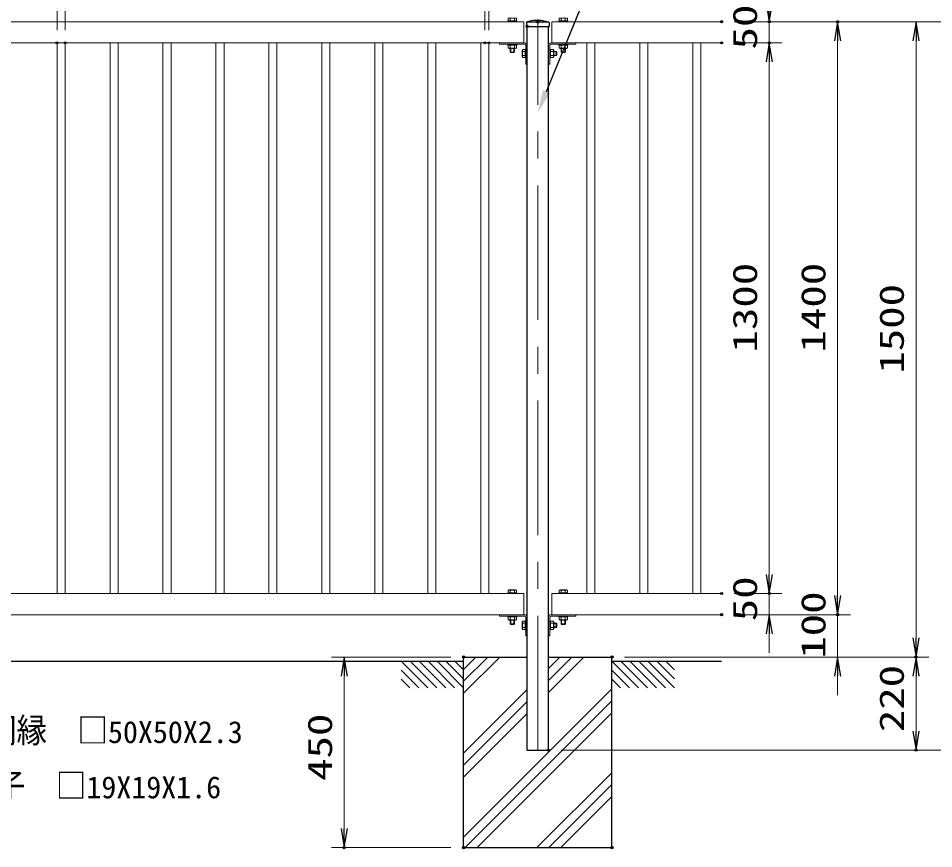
# Model space of a CAD drawing. Units: millimetres, scale not verified. Extents: x -4200 to 4200, y -2970 to 2970.
# Drawn here: x -2461 to -301, y -1105 to 855 of the extents above; entities that cross this region are included whole.
import ezdxf
from ezdxf.enums import TextEntityAlignment as Align

# ---------------------------------------------------------------- set-up
doc = ezdxf.new("R2010")
doc.units = ezdxf.units.MM
doc.header["$LTSCALE"] = 10
doc.header["$PDMODE"] = 32
doc.header["$PDSIZE"] = 5
doc.linetypes.add('USER2', pattern=[1.125, 0.75, -0.125, 0.125, -0.125])
doc.linetypes.add('USER3', pattern=[50.8, 31.75, -6.35, 6.35, -6.35])
for name, color, linetype, lineweight in [('0-0_D-STR-TXT', 7, 'Continuous', 25), ('0-3_D-STR2', 7, 'Continuous', 13), ('0-4_D-STR3', 3, 'Continuous', 13), ('0-5_D-STR1', 1, 'Continuous', 25), ('0-6_D-BMK', 2, 'USER2', 13), ('0-7_D-STR-DIM', 7, 'Continuous', 13), ('0-8_0', 7, 'Continuous', 25), ('0-A_D-BGD', 7, 'Continuous', 25), ('0-B_D-STR4', 7, 'Continuous', 25)]:
    doc.layers.add(name, color=color, linetype=linetype, lineweight=lineweight)
doc.layers.add('0-9_Defpoints', color=8, linetype='Continuous')
doc.styles.add('ＭＳ ゴシック', font='')
doc.styles.add('ＭＳ Ｐゴシック', font='')
doc.styles.get('ＭＳ ゴシック').set_extended_font_data('MS Gothic')
doc.styles.get('ＭＳ Ｐゴシック').set_extended_font_data('MS PGothic')

# ---------------------------------------------------------------- blocks, each defined once
blk = doc.blocks.new('DARROWS')
at = {"layer": '0-8_0'}
blk.add_line((0, 0), (-9.991, 0), dxfattribs=at)
blk.add_lwpolyline([(-10, -1.667), (0, 0), (-10, 1.667)], dxfattribs=at)
blk = doc.blocks.new('MLeader9')
at = {"layer": '0-0_D-STR-TXT'}
blk.add_lwpolyline([(-1214.61, 682.66), (-1006.29, 1193.39), (-898.29, 1193.39)], dxfattribs=at)
blk.add_solid([(-1206.28, 679.26), (-1222.94, 686.06), (-1235.01, 632.66)], dxfattribs=at)
at = {"layer": '0-0_D-STR-TXT', "style": 'ＭＳ Ｐゴシック', "width": 0.9}
blk.add_text('主柱\u3000□', height=58.56, dxfattribs=at).set_placement((-877.45, 1149.48), align=Align.BOTTOM_LEFT)
at = {"layer": '0-0_D-STR-TXT', "style": 'ＭＳ ゴシック'}
blk.add_text('50X50X3.2', height=51.95, dxfattribs=at).set_placement((-589.73, 1150.75), align=Align.BOTTOM_LEFT)
blk = doc.blocks.new('MLeader10')
at = {"layer": '0-0_D-STR-TXT'}
blk.add_lwpolyline([(-2792.69, -579.47), (-2667.77, -828.08), (-2559.77, -828.08)], dxfattribs=at)
blk.add_solid([(-2800.73, -583.51), (-2784.64, -575.43), (-2816.93, -531.21)], dxfattribs=at)
at = {"layer": '0-0_D-STR-TXT', "style": 'ＭＳ Ｐゴシック', "width": 0.9}
blk.add_text('胴縁\u3000□', height=58.56, dxfattribs=at).set_placement((-2537.09, -872.59), align=Align.BOTTOM_LEFT)
at = {"layer": '0-0_D-STR-TXT', "style": 'ＭＳ ゴシック'}
blk.add_text('50X50X2.3', height=51.95, dxfattribs=at).set_placement((-2249.38, -871.32), align=Align.BOTTOM_LEFT)
blk = doc.blocks.new('MLeader11')
at = {"layer": '0-0_D-STR-TXT'}
blk.add_lwpolyline([(-2963.17, -461.55), (-2719.99, -958.29), (-2611.99, -958.29)], dxfattribs=at)
blk.add_solid([(-2971.25, -465.51), (-2955.08, -457.6), (-2986.91, -413.05)], dxfattribs=at)
at = {"layer": '0-0_D-STR-TXT', "style": 'ＭＳ Ｐゴシック', "width": 0.9}
blk.add_text('格子\u3000□', height=58.56, dxfattribs=at).set_placement((-2588.06, -1002.96), align=Align.BOTTOM_LEFT)
at = {"layer": '0-0_D-STR-TXT', "style": 'ＭＳ ゴシック'}
blk.add_text('19X19X1.6', height=51.95, dxfattribs=at).set_placement((-2300.35, -1001.69), align=Align.BOTTOM_LEFT)

msp = doc.modelspace()

# ---------------------------------------------------------------- linework, layer by layer
at = {"layer": '0-3_D-STR2'}
for p, q in [((-3202.01, 847.39), (-1268.01, 847.39)), ((-1268.01, 797.39), (-1268.01, 847.39)), ((-1202.01, 847.39), (-801.26, 847.39)), ((-1202.01, 797.39), (-1202.01, 847.39)), ((-3202.01, 797.39), (-1268.01, 797.39)), ((-2369.51, -502.61), (-2369.51, 797.39)), ((-2350.51, -502.61), (-2350.51, 797.39)), ((-2244.51, -502.61), (-2244.51, 797.39)), ((-2225.51, -502.61), (-2225.51, 797.39)), ((-2119.51, -502.61), (-2119.51, 797.39)), ((-2100.51, -502.61), (-2100.51, 797.39)), ((-1994.51, -502.61), (-1994.51, 797.39)), ((-1975.51, -502.61), (-1975.51, 797.39)), ((-1869.51, -502.61), (-1869.51, 797.39)), ((-1850.51, -502.61), (-1850.51, 797.39)), ((-1744.51, -502.61), (-1744.51, 797.39)), ((-1725.51, -502.61), (-1725.51, 797.39)), ((-1619.51, -502.61), (-1619.51, 797.39)), ((-1600.51, -502.61), (-1600.51, 797.39)), ((-1494.51, -502.61), (-1494.51, 797.39)), ((-1475.51, -502.61), (-1475.51, 797.39)), ((-1369.51, -502.61), (-1369.51, 797.39)), ((-1350.51, -502.61), (-1350.51, 797.39)), ((-1203.01, 797.39), (-801.26, 797.39)), ((-1119.51, -502.61), (-1119.51, 797.39)), ((-1100.51, -502.61), (-1100.51, 797.39)), ((-994.51, -502.61), (-994.51, 797.39)), ((-975.51, -502.61), (-975.51, 797.39)), ((-869.51, -502.61), (-869.51, 797.39)), ((-850.51, -502.61), (-850.51, 797.39)), ((-3202.01, -502.61), (-1268.01, -502.61)), ((-1268.01, -552.61), (-1268.01, -502.61)), ((-1202.01, -502.61), (-801.26, -502.61)), ((-1202.01, -552.61), (-1202.01, -502.61)), ((-3202.01, -552.61), (-1268.01, -552.61)), ((-1203.01, -552.61), (-801.26, -552.61))]:
    msp.add_line(p, q, dxfattribs=at)
at = {"layer": '0-4_D-STR3'}
for p, q in [((-1305.51, 847.39), (-1305.51, 849.39)), ((-1284.51, 849.39), (-1305.51, 849.39)), ((-1284.51, 847.39), (-1305.51, 847.39)), ((-1304.81, 855.49), (-1304.81, 849.39)), ((-1285.21, 855.49), (-1304.81, 855.49)), ((-1285.21, 849.39), (-1304.81, 849.39)), ((-1299.9, 855.49), (-1299.9, 849.39)), ((-1290.11, 855.49), (-1290.11, 849.39)), ((-1285.21, 855.49), (-1285.21, 849.39)), ((-1284.51, 847.39), (-1284.51, 849.39)), ((-1185.51, 847.39), (-1185.51, 849.39)), ((-1164.51, 849.39), (-1185.51, 849.39)), ((-1164.51, 847.39), (-1185.51, 847.39)), ((-1184.81, 855.49), (-1184.81, 849.39)), ((-1165.21, 855.49), (-1184.81, 855.49)), ((-1165.21, 849.39), (-1184.81, 849.39)), ((-1179.9, 855.49), (-1179.9, 849.39)), ((-1170.11, 855.49), (-1170.11, 849.39)), ((-1165.21, 855.49), (-1165.21, 849.39)), ((-1164.51, 847.39), (-1164.51, 849.39)), ((-1325.01, 797.39), (-1266.41, 797.39)), ((-1325.01, 797.39), (-1325.01, 794.19)), ((-1325.01, 794.19), (-1266.41, 794.19)), ((-1305.51, 792.19), (-1305.51, 794.19)), ((-1284.51, 794.19), (-1305.51, 794.19)), ((-1284.51, 792.19), (-1305.51, 792.19)), ((-1285.21, 792.19), (-1304.81, 792.19)), ((-1304.81, 785.08), (-1304.81, 792.19)), ((-1285.21, 785.08), (-1304.81, 785.08)), ((-1287.66, 784.19), (-1302.35, 784.19)), ((-1300.01, 784.19), (-1300.01, 775.89)), ((-1299.9, 785.08), (-1299.9, 792.19)), ((-1298.71, 784.19), (-1298.71, 774.59)), ((-1291.31, 784.19), (-1291.31, 774.59)), ((-1290.11, 785.08), (-1290.11, 792.19)), ((-1287.66, 784.19), (-1290.11, 784.19)), ((-1290.01, 784.19), (-1290.01, 775.89)), ((-1285.21, 785.08), (-1285.21, 792.19)), ((-1284.51, 792.19), (-1284.51, 794.19)), ((-1272.21, 765.04), (-1272.21, 779.73)), ((-1271.31, 782.19), (-1265.21, 782.19)), ((-1271.31, 762.59), (-1271.31, 782.19)), ((-1266.41, 797.39), (-1268.01, 797.39)), ((-1263.21, 782.89), (-1265.21, 782.89)), ((-1265.21, 761.89), (-1265.21, 782.89)), ((-1265.21, 762.59), (-1265.21, 782.19)), ((-1263.21, 790.99), (-1263.21, 747.39)), ((-1263.21, 761.89), (-1263.21, 782.89)), ((-1260.01, 790.99), (-1260.01, 747.39)), ((-1210.01, 790.99), (-1210.01, 747.39)), ((-1206.81, 790.99), (-1206.81, 747.39)), ((-1204.81, 782.89), (-1206.81, 782.89)), ((-1206.81, 761.89), (-1206.81, 782.89)), ((-1204.81, 761.89), (-1204.81, 782.89)), ((-1204.81, 762.59), (-1204.81, 782.19)), ((-1197.7, 782.19), (-1204.81, 782.19)), ((-1145.01, 797.39), (-1203.61, 797.39)), ((-1203.61, 797.39), (-1202.01, 797.39)), ((-1145.01, 794.19), (-1203.61, 794.19)), ((-1197.7, 762.59), (-1197.7, 782.19)), ((-1196.81, 765.04), (-1196.81, 779.73)), ((-1185.51, 792.19), (-1185.51, 794.19)), ((-1185.51, 794.19), (-1164.51, 794.19)), ((-1185.51, 792.19), (-1164.51, 792.19)), ((-1184.81, 792.19), (-1165.21, 792.19)), ((-1184.81, 785.08), (-1184.81, 792.19)), ((-1184.81, 785.08), (-1165.21, 785.08)), ((-1182.35, 784.19), (-1167.66, 784.19)), ((-1182.35, 784.19), (-1179.9, 784.19)), ((-1180.01, 784.19), (-1180.01, 775.89)), ((-1179.9, 785.08), (-1179.9, 792.19)), ((-1178.71, 784.19), (-1178.71, 774.59)), ((-1171.31, 784.19), (-1171.31, 774.59)), ((-1170.11, 785.08), (-1170.11, 792.19)), ((-1170.01, 784.19), (-1170.01, 775.89)), ((-1165.21, 785.08), (-1165.21, 792.19)), ((-1164.51, 792.19), (-1164.51, 794.19)), ((-1145.01, 797.39), (-1145.01, 794.19)), ((-1290.01, 775.89), (-1300.01, 775.89)), ((-1300.01, 775.89), (-1298.51, 774.39)), ((-1291.51, 774.39), (-1298.51, 774.39)), ((-1290.01, 775.89), (-1291.51, 774.39)), ((-1272.21, 765.04), (-1272.21, 767.5)), ((-1271.31, 777.28), (-1265.21, 777.28)), ((-1271.31, 767.5), (-1265.21, 767.5)), ((-1271.31, 762.59), (-1265.21, 762.59)), ((-1263.21, 761.89), (-1265.21, 761.89)), ((-1204.81, 761.89), (-1206.81, 761.89)), ((-1197.7, 777.28), (-1204.81, 777.28)), ((-1197.7, 767.5), (-1204.81, 767.5)), ((-1197.7, 762.59), (-1204.81, 762.59)), ((-1196.81, 777.39), (-1191.71, 777.39)), ((-1196.81, 776.09), (-1190.41, 776.09)), ((-1196.81, 768.69), (-1190.41, 768.69)), ((-1196.81, 765.04), (-1196.81, 767.5)), ((-1196.81, 767.39), (-1191.71, 767.39)), ((-1191.71, 767.39), (-1191.71, 777.39)), ((-1191.71, 777.39), (-1190.21, 775.89)), ((-1191.71, 767.39), (-1190.21, 768.89)), ((-1190.21, 768.89), (-1190.21, 775.89)), ((-1170.01, 775.89), (-1180.01, 775.89)), ((-1180.01, 775.89), (-1178.51, 774.39)), ((-1171.51, 774.39), (-1178.51, 774.39)), ((-1170.01, 775.89), (-1171.51, 774.39)), ((-1263.21, 747.39), (-1260.01, 747.39)), ((-1206.81, 747.39), (-1210.01, 747.39)), ((-1304.81, -494.51), (-1304.81, -500.61)), ((-1285.21, -494.51), (-1304.81, -494.51)), ((-1287.66, -493.61), (-1302.35, -493.61)), ((-1299.9, -494.51), (-1299.9, -500.61)), ((-1287.66, -493.61), (-1290.11, -493.61)), ((-1290.11, -494.51), (-1290.11, -500.61)), ((-1285.21, -494.51), (-1285.21, -500.61)), ((-1184.81, -494.51), (-1184.81, -500.61)), ((-1165.21, -494.51), (-1184.81, -494.51)), ((-1167.66, -493.61), (-1182.35, -493.61)), ((-1179.9, -494.51), (-1179.9, -500.61)), ((-1167.66, -493.61), (-1170.11, -493.61)), ((-1170.11, -494.51), (-1170.11, -500.61)), ((-1165.21, -494.51), (-1165.21, -500.61)), ((-1305.51, -502.61), (-1305.51, -500.61)), ((-1284.51, -500.61), (-1305.51, -500.61)), ((-1284.51, -502.61), (-1305.51, -502.61)), ((-1285.21, -500.61), (-1304.81, -500.61)), ((-1284.51, -502.61), (-1284.51, -500.61)), ((-1185.51, -502.61), (-1185.51, -500.61)), ((-1185.51, -500.61), (-1164.51, -500.61)), ((-1185.51, -502.61), (-1164.51, -502.61)), ((-1165.21, -500.61), (-1184.81, -500.61)), ((-1164.51, -502.61), (-1164.51, -500.61)), ((-1325.01, -552.61), (-1266.41, -552.61)), ((-1325.01, -552.61), (-1325.01, -555.81)), ((-1325.01, -555.81), (-1266.41, -555.81)), ((-1305.51, -557.81), (-1305.51, -555.81)), ((-1284.51, -555.81), (-1305.51, -555.81)), ((-1284.51, -557.81), (-1305.51, -557.81)), ((-1285.21, -557.81), (-1304.81, -557.81)), ((-1304.81, -564.92), (-1304.81, -557.81)), ((-1299.9, -564.92), (-1299.9, -557.81)), ((-1290.11, -564.92), (-1290.11, -557.81)), ((-1285.21, -564.92), (-1285.21, -557.81)), ((-1284.51, -557.81), (-1284.51, -555.81)), ((-1263.21, -559.01), (-1263.21, -602.61)), ((-1260.01, -559.01), (-1260.01, -602.61)), ((-1210.01, -559.01), (-1210.01, -602.61)), ((-1206.81, -559.01), (-1206.81, -602.61)), ((-1145.01, -552.61), (-1203.61, -552.61)), ((-1145.01, -555.81), (-1203.61, -555.81)), ((-1185.51, -557.81), (-1185.51, -555.81)), ((-1185.51, -555.81), (-1164.51, -555.81)), ((-1185.51, -557.81), (-1164.51, -557.81)), ((-1184.81, -557.81), (-1165.21, -557.81)), ((-1184.81, -564.92), (-1184.81, -557.81)), ((-1179.9, -564.92), (-1179.9, -557.81)), ((-1170.11, -564.92), (-1170.11, -557.81)), ((-1165.21, -564.92), (-1165.21, -557.81)), ((-1164.51, -557.81), (-1164.51, -555.81)), ((-1145.01, -552.61), (-1145.01, -555.81)), ((-1285.21, -564.92), (-1304.81, -564.92)), ((-1287.66, -565.81), (-1302.35, -565.81)), ((-1300.01, -565.81), (-1300.01, -574.11)), ((-1290.01, -574.11), (-1300.01, -574.11)), ((-1300.01, -574.11), (-1298.51, -575.61)), ((-1298.71, -565.81), (-1298.71, -575.41)), ((-1291.51, -575.61), (-1298.51, -575.61)), ((-1290.01, -574.11), (-1291.51, -575.61)), ((-1291.31, -565.81), (-1291.31, -575.41)), ((-1287.66, -565.81), (-1290.11, -565.81)), ((-1290.01, -565.81), (-1290.01, -574.11)), ((-1272.21, -584.96), (-1272.21, -570.27)), ((-1272.21, -584.96), (-1272.21, -582.5)), ((-1271.31, -567.81), (-1265.21, -567.81)), ((-1271.31, -587.41), (-1271.31, -567.81)), ((-1271.31, -572.72), (-1265.21, -572.72)), ((-1271.31, -582.5), (-1265.21, -582.5)), ((-1263.21, -567.11), (-1265.21, -567.11)), ((-1265.21, -588.11), (-1265.21, -567.11)), ((-1265.21, -587.41), (-1265.21, -567.81)), ((-1263.21, -588.11), (-1263.21, -567.11)), ((-1204.81, -567.11), (-1206.81, -567.11)), ((-1206.81, -588.11), (-1206.81, -567.11)), ((-1204.81, -588.11), (-1204.81, -567.11)), ((-1204.81, -587.41), (-1204.81, -567.81)), ((-1197.7, -567.81), (-1204.81, -567.81)), ((-1197.7, -572.72), (-1204.81, -572.72)), ((-1197.7, -582.5), (-1204.81, -582.5)), ((-1197.7, -587.41), (-1197.7, -567.81)), ((-1196.81, -584.96), (-1196.81, -570.27)), ((-1196.81, -572.61), (-1191.71, -572.61)), ((-1196.81, -573.91), (-1190.41, -573.91)), ((-1196.81, -581.31), (-1190.41, -581.31)), ((-1196.81, -584.96), (-1196.81, -582.5)), ((-1196.81, -582.61), (-1191.71, -582.61)), ((-1191.71, -582.61), (-1191.71, -572.61)), ((-1191.71, -572.61), (-1190.21, -574.11)), ((-1191.71, -582.61), (-1190.21, -581.11)), ((-1190.21, -581.11), (-1190.21, -574.11)), ((-1184.81, -564.92), (-1165.21, -564.92)), ((-1182.35, -565.81), (-1167.66, -565.81)), ((-1182.35, -565.81), (-1179.9, -565.81)), ((-1180.01, -565.81), (-1180.01, -574.11)), ((-1170.01, -574.11), (-1180.01, -574.11)), ((-1180.01, -574.11), (-1178.51, -575.61)), ((-1178.71, -565.81), (-1178.71, -575.41)), ((-1171.51, -575.61), (-1178.51, -575.61)), ((-1170.01, -574.11), (-1171.51, -575.61)), ((-1171.31, -565.81), (-1171.31, -575.41)), ((-1170.01, -565.81), (-1170.01, -574.11)), ((-1271.31, -587.41), (-1265.21, -587.41)), ((-1263.21, -588.11), (-1265.21, -588.11)), ((-1263.21, -602.61), (-1260.01, -602.61)), ((-1206.81, -602.61), (-1210.01, -602.61)), ((-1204.81, -588.11), (-1206.81, -588.11)), ((-1197.7, -587.41), (-1204.81, -587.41))]:
    msp.add_line(p, q, dxfattribs=at)
for centre, radius, start, end in [((-1302.35, 788), 3.81, 229.92558, 310.07442), ((-1295.01, 798.01), 13.82, 249.26918, 290.73082), ((-1287.66, 788), 3.81, 229.92558, 310.07442), ((-1268.39, 779.73), 3.81, 139.92558, 220.07442), ((-1266.41, 790.99), 6.4, 0, 90), ((-1266.41, 790.99), 3.2, 0, 90), ((-1203.61, 790.99), 6.4, 90, 180), ((-1203.61, 790.99), 3.2, 90, 180), ((-1200.62, 779.73), 3.81, 319.92558, 40.07442), ((-1182.35, 788), 3.81, 229.92558, 310.07442), ((-1175.01, 798.01), 13.82, 249.26918, 290.73082), ((-1167.66, 788), 3.81, 229.92558, 310.07442), ((-1258.38, 772.39), 13.82, 159.26918, 200.73082), ((-1268.39, 765.04), 3.81, 139.92558, 220.07442), ((-1210.63, 772.39), 13.82, 339.26918, 20.73082), ((-1200.62, 765.04), 3.81, 319.92558, 40.07442), ((-1302.35, -497.42), 3.81, 49.92558, 130.07442), ((-1295.01, -507.43), 13.82, 69.26918, 110.73082), ((-1287.66, -497.42), 3.81, 49.92558, 130.07442), ((-1182.35, -497.42), 3.81, 49.92558, 130.07442), ((-1175.01, -507.43), 13.82, 69.26918, 110.73082), ((-1167.66, -497.42), 3.81, 49.92558, 130.07442), ((-1266.41, -559.01), 6.4, 0, 90), ((-1266.41, -559.01), 3.2, 0, 90), ((-1203.61, -559.01), 6.4, 90, 180), ((-1203.61, -559.01), 3.2, 90, 180), ((-1302.35, -562), 3.81, 229.92558, 310.07442), ((-1295.01, -551.99), 13.82, 249.26918, 290.73082), ((-1287.66, -562), 3.81, 229.92558, 310.07442), ((-1268.39, -570.27), 3.81, 139.92558, 220.07442), ((-1258.38, -577.61), 13.82, 159.26918, 200.73082), ((-1268.39, -584.96), 3.81, 139.92558, 220.07442), ((-1200.62, -570.27), 3.81, 319.92558, 40.07442), ((-1210.63, -577.61), 13.82, 339.26918, 20.73082), ((-1200.62, -584.96), 3.81, 319.92558, 40.07442), ((-1182.35, -562), 3.81, 229.92558, 310.07442), ((-1175.01, -551.99), 13.82, 249.26918, 290.73082), ((-1167.66, -562), 3.81, 229.92558, 310.07442)]:
    msp.add_arc(centre, radius, start, end, dxfattribs=at)
at = {"layer": '0-5_D-STR1'}
for p, q in [((-1261.85, 845.39), (-1262.01, 836.39)), ((-1242.51, 851.39), (-1260.3, 847.3)), ((-1260.01, 847.39), (-1210.01, 847.39)), ((-1260.01, 847.39), (-1210.01, 847.39)), ((-1242.51, 851.39), (-1227.51, 851.39)), ((-1227.51, 851.39), (-1209.71, 847.3)), ((-1208.16, 845.39), (-1208.01, 836.39)), ((-1262.01, 836.39), (-1208.01, 836.39)), ((-1260.01, -872.61), (-1260.01, 836.39)), ((-1210.01, -872.61), (-1210.01, 836.39)), ((-1260.01, -872.61), (-1210.01, -872.61))]:
    msp.add_line(p, q, dxfattribs=at)
for centre, start, end in [((-1259.85, 845.35), 102.93782, 179), ((-1210.16, 845.35), 1, 77.06218)]:
    msp.add_arc(centre, 2, start, end, dxfattribs=at)
at = {"layer": '0-6_D-BMK', "linetype": 'USER3'}
msp.add_line((-1235.01, -872.61), (-1235.01, 852.39), dxfattribs=at)
at = {"layer": '0-7_D-STR-DIM'}
for p, q in [((-1360.01, 827.39), (-1360.01, 1210.17)), ((-1360.01, 827.39), (-1360.01, 1210.17)), ((-2369.51, 827.39), (-2369.51, 1060.45)), ((-2369.51, 827.39), (-2369.51, 1060.45)), ((-2350.51, 827.39), (-2350.51, 1060.45)), ((-1350.51, 827.39), (-1350.51, 1055.45)), ((-771.26, 847.39), (-497.38, 847.39)), ((-771.26, 847.39), (-312.46, 847.39)), ((-771.26, 847.39), (-107.37, 847.39)), ((-771.26, 847.39), (-658.77, 847.39)), ((-688.77, 797.39), (-688.77, 847.39)), ((-527.38, -507.61), (-527.38, 802.39)), ((-342.46, 802.39), (-342.46, -607.61)), ((-771.26, 797.39), (-658.77, 797.39)), ((-771.26, 797.39), (-658.77, 797.39)), ((-688.77, -457.61), (-688.77, 752.39)), ((-688.77, 752.39), (-688.77, 707.39)), ((-688.77, -457.61), (-688.77, -412.61)), ((-527.38, -507.61), (-527.38, -462.61)), ((-771.26, -502.61), (-658.77, -502.61)), ((-771.26, -502.61), (-658.77, -502.61)), ((-688.77, -552.61), (-688.77, -502.61)), ((-771.26, -552.61), (-497.38, -552.61)), ((-771.26, -552.61), (-497.38, -552.61)), ((-771.26, -552.61), (-658.77, -552.61)), ((-527.38, -652.61), (-527.38, -552.61)), ((-688.77, -597.61), (-688.77, -642.61)), ((-1440.01, -652.61), (-1721.87, -652.61)), ((-1030.01, -652.61), (-312.46, -652.61)), ((-1030.01, -652.61), (-497.38, -652.61)), ((-1030.01, -652.61), (-312.46, -652.61)), ((-1691.87, -697.61), (-1691.87, -1057.61)), ((-527.38, -697.61), (-527.38, -742.61)), ((-342.46, -697.61), (-342.46, -827.61)), ((-1180.01, -872.61), (-312.46, -872.61)), ((-1180.01, -872.61), (-107.37, -872.61)), ((-1440.01, -1102.61), (-1721.87, -1102.61))]:
    msp.add_line(p, q, dxfattribs=at)
at = {"layer": '0-9_Defpoints'}
for p in [(-1235.01, 847.39), (-1235.01, 846.39), (-801.26, 847.39), (-688.77, 847.39), (-527.38, 847.39), (-1260.01, 836.39), (-2369.51, 797.39), (-2350.51, 797.39), (-1360.01, 797.39), (-1350.51, 797.39), (-801.26, 797.39), (-688.77, 797.39), (-801.26, -502.61), (-688.77, -502.61), (-801.26, -552.61), (-527.38, -552.61), (-1410.01, -652.61), (-1060.01, -652.61), (-342.46, -652.61), (-1210.01, -872.61), (-342.46, -872.61), (-1691.87, -1102.61), (-1410.01, -1102.61), (-1060.01, -1102.61)]:
    msp.add_point(p, dxfattribs=at)
at = {"layer": '0-A_D-BGD'}
for p, q in [((-3060.01, -662.61), (-1410.01, -662.61)), ((-1557.73, -662.61), (-1494.86, -725.48)), ((-1536.52, -662.61), (-1473.65, -725.48)), ((-1515.3, -662.61), (-1452.43, -725.48)), ((-1494.09, -662.61), (-1431.22, -725.48)), ((-1472.88, -662.61), (-1410.01, -725.48)), ((-1451.66, -662.61), (-1410.01, -704.27)), ((-1430.45, -662.61), (-1410.01, -683.06)), ((-1060.01, -662.61), (-801.26, -662.61)), ((-1060.01, -662.61), (-997.13, -725.48)), ((-1038.79, -662.61), (-975.92, -725.48)), ((-1017.58, -662.61), (-954.71, -725.48)), ((-996.37, -662.61), (-933.5, -725.48)), ((-975.15, -662.61), (-912.28, -725.48)), ((-953.94, -662.61), (-912.28, -704.27)), ((-932.73, -662.61), (-912.28, -683.06)), ((-1557.73, -683.83), (-1516.07, -725.48)), ((-1060.01, -683.83), (-1018.35, -725.48)), ((-1557.73, -705.04), (-1537.28, -725.48)), ((-1060.01, -705.04), (-1039.56, -725.48))]:
    msp.add_line(p, q, dxfattribs=at)
at = {"layer": '0-B_D-STR4'}
for p, q in [((-1410.01, -652.61), (-1260.01, -652.61)), ((-1410.01, -1102.61), (-1410.01, -652.61)), ((-1410.01, -709.92), (-1352.7, -652.61)), ((-1410.01, -738.2), (-1324.42, -652.61)), ((-1410.01, -681.63), (-1380.99, -652.61)), ((-1210.01, -652.61), (-1060.01, -652.61)), ((-1210.01, -707.91), (-1154.71, -652.61)), ((-1210.01, -736.19), (-1126.43, -652.61)), ((-1210.01, -679.62), (-1184, -653.62)), ((-1060.01, -1102.61), (-1060.01, -652.61)), ((-1410.01, -1077.61), (-1060.01, -727.61)), ((-1410.01, -879.62), (-1260.01, -729.62)), ((-1406.72, -1102.61), (-1060.01, -755.9)), ((-1410.01, -907.91), (-1260.01, -757.91)), ((-1410.01, -936.19), (-1260.01, -786.19)), ((-1378.44, -1102.61), (-1060.01, -784.18)), ((-1237.02, -1102.61), (-1060.01, -925.6)), ((-1208.73, -1102.61), (-1060.01, -953.89)), ((-1180.45, -1102.61), (-1060.01, -982.17)), ((-1410.01, -1102.61), (-1060.01, -1102.61))]:
    msp.add_line(p, q, dxfattribs=at)

# ---------------------------------------------------------------- block references
at = {"layer": '0-0_D-STR-TXT'}
for name in ['MLeader9', 'MLeader11', 'MLeader10']:
    msp.add_blockref(name, (0, 0), dxfattribs=at)
at = {"layer": '0-7_D-STR-DIM', "xscale": 4.5, "yscale": 4.5}
for p, rotation in [((-688.77, 847.39), 270), ((-527.38, 847.39), 90), ((-342.46, 847.39), 90), ((-688.77, 797.39), 90), ((-688.77, 797.39), 90), ((-688.77, -502.61), 270), ((-688.77, -502.61), 270), ((-527.38, -552.61), 270), ((-527.38, -552.61), 270), ((-688.77, -552.61), 90), ((-342.46, -652.61), 270), ((-1691.87, -652.61), 90), ((-527.38, -652.61), 90), ((-342.46, -652.61), 90), ((-342.46, -872.61), 270), ((-1691.87, -1102.61), 270)]:
    msp.add_blockref('DARROWS', p, dxfattribs=dict(at, rotation=rotation))

# ---------------------------------------------------------------- texts
at = {"layer": '0-7_D-STR-DIM', "style": 'ＭＳ ゴシック', "width": 1.35}
for s, p in [('50', (-700.16, 781.89)), ('1300', (-700.16, 66.39)), ('1400', (-538.78, 66.39)), ('1500', (-353.86, 16.39)), ('50', (-700.16, -568.11)), ('100', (-538.78, -656.61)), ('220', (-353.86, -830.11)), ('450', (-1703.27, -945.11))]:
    msp.add_text(s, height=57.7, rotation=90, dxfattribs=at).set_placement(p, align=Align.BOTTOM_LEFT)

doc.saveas('drawing.dxf')
